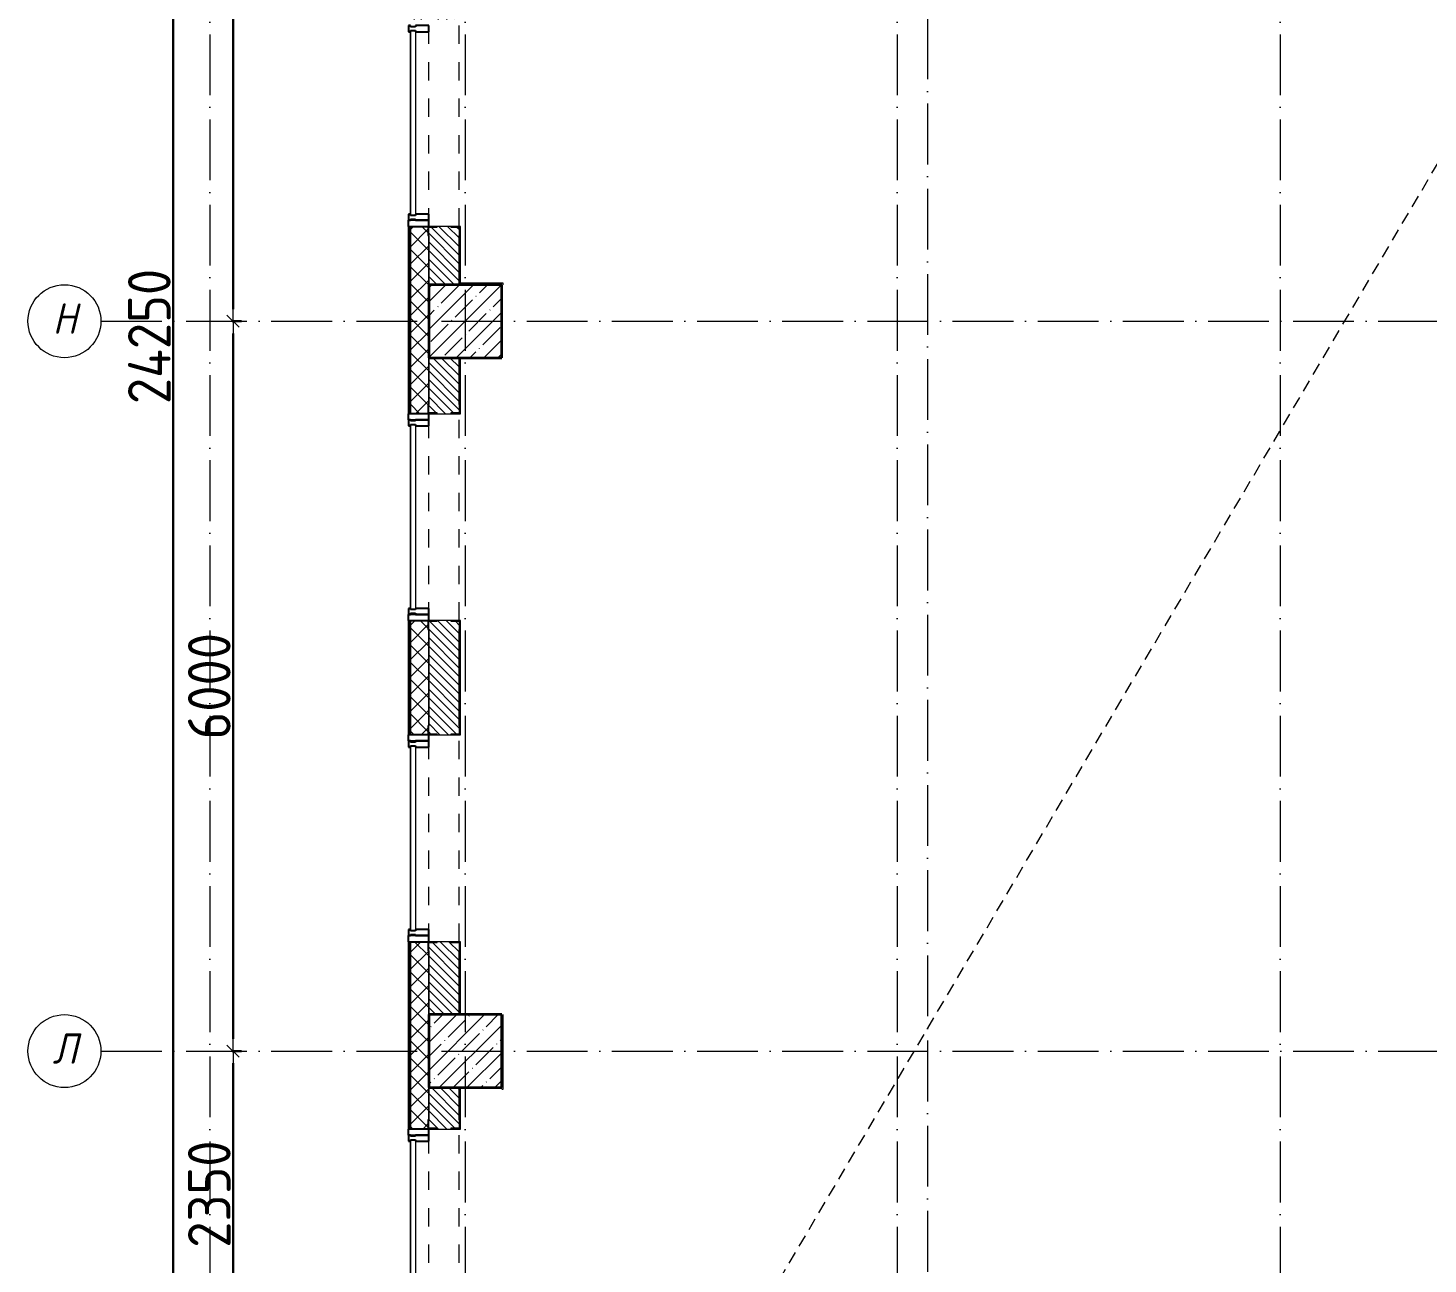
# Model space of a CAD drawing. Header units: millimetres. Extents: x -213536 to 1564669, y -45299 to 942238.
# Drawn here: x 636869 to 648379, y 443985 to 454145 of the extents above; entities that cross this region are included whole.
import ezdxf

# ---------------------------------------------------------------- set-up
doc = ezdxf.new("R2010")
doc.units = ezdxf.units.MM
for name, pattern in [('200_ШТРИХ_ш1п0_6_', [160, 100, -60]), ('50_200_ШТРИХ_1Т_ш5_п1_п1_', [700, 500, -100, 0, -100]), ('Штрих короткий', [300, 150, -150])]:
    doc.linetypes.add(name, pattern=pattern)
for name, color, linetype, lineweight in [('0-1', 7, 'Continuous', 5), ('0-2', 7, 'Continuous', 9), ('3) ЖБ 4м', 3, 'Continuous', 30), ('Импосты витража-1', 7, 'Continuous', 25), ('Линии-1', 7, '200_ШТРИХ_ш1п0_6_', 9), ('Несущие колонны', 7, 'Continuous', 9), ('Несущие колонны-1', 7, 'Continuous', 35), ('Обобщенные модели', 7, 'Continuous', 9), ('Общие ребра', 7, 'Continuous', 9), ('Оси', 7, 'Continuous', 9), ('Оси-1', 7, 'Continuous', 20), ('Оси-2', 7, '50_200_ШТРИХ_1Т_ш5_п1_п1_', 9), ('Остекление-1', 7, 'Continuous', 9), ('Перемычка-1', 7, 'Штрих короткий', 9), ('Размеры', 7, 'Continuous', 15), ('Стены-1', 7, 'Continuous', 13), ('Штриховка разреза-1', 7, 'Continuous', 9)]:
    doc.layers.add(name, color=color, linetype=linetype, lineweight=lineweight)
doc.layers.get('0-2').off()
doc.styles.add('ISOCPEUR_I_1', font='isocpeui.ttf', dxfattribs={"width": 0.85, "height": 2.5})
doc.styles.add('СПДС', font='isocpeur.ttf', dxfattribs={"width": 0.9})
doc.dimstyles.new('Размера А3', dxfattribs={"dimtxt": 200, "dimasz": 100, "dimexe": 70, "dimexo": 100, "dimgap": 20, "dimtad": 1, "dimdec": 0, "dimrnd": 10, "dimzin": 0, "dimdsep": 46, "dimtxsty": 'СПДС', "dimblk": 'ARROWHEAD_6', "dimcen": 1, "dimclrd": 256, "dimclre": 256, "dimclrt": 256, "dimazin": 0, "dimtfac": 1, "dimtdec": 0, "dimtmove": 2, "dimatfit": 3, "dimfxl": 1, "dimtolj": 1, "dimtzin": 0, "dimarcsym": 0})
pattern_1 = [(135, (0, 0), (-35.35534, -35.35534), [])]

# ---------------------------------------------------------------- blocks, each defined once
blk = doc.blocks.new('Ось сетки - Круг_Ø6_00__ISO-2_5_0_9K_-16731441-АИ2_03_План отделки стен 3-го этажа _Часть 2_')
at = {"layer": 'Оси-1'}
blk.add_circle((0, 0), 3, dxfattribs=at)
blk = doc.blocks.new('ARROWHEAD_6')
at = {"color": 0, "linetype": 'Continuous'}
for p, q in [((0, 0), (-1, 0)), ((-0.5, -0.5), (0.5, 0.5))]:
    blk.add_line(p, q, dxfattribs=at)
blk = doc.blocks.new('*D4789')
at = {"layer": 'Defpoints', "color": 0, "transparency": 16777216}
for p in [(502076, 445735), (502183, 445735), (502076, 443385)]:
    blk.add_point(p, dxfattribs=at)
at = {"layer": 'Размеры', "lineweight": -2, "transparency": 16777216}
for p, q in [((502176, 445735), (502253, 445735)), ((502183, 443485), (502183, 445635)), ((502176, 443385), (502253, 443385))]:
    blk.add_line(p, q, dxfattribs=at)
at = {"layer": 'Размеры', "lineweight": -2, "transparency": 16777216, "xscale": 100, "yscale": 100, "zscale": 100}
for p, rotation in [((502183, 445735), 90), ((502183, 443385), 270)]:
    blk.add_blockref('ARROWHEAD_6', p, dxfattribs=dict(at, rotation=rotation))
at = {"layer": 'Размеры', "transparency": 16777216, "insert": (501988, 444560), "char_height": 350, "width": 2.49, "attachment_point": 5, "rotation": 90, "style": 'СПДС'}
blk.add_mtext('\\A1;2350', dxfattribs=at)
blk = doc.blocks.new('*D4790')
at = {"layer": 'Defpoints', "color": 0, "transparency": 16777216}
for p in [(502076, 451735), (502183, 451735), (502076, 445735)]:
    blk.add_point(p, dxfattribs=at)
at = {"layer": 'Размеры', "lineweight": -2, "transparency": 16777216}
for p, q in [((502176, 451735), (502253, 451735)), ((502183, 445835), (502183, 451635)), ((502176, 445735), (502253, 445735))]:
    blk.add_line(p, q, dxfattribs=at)
at = {"layer": 'Размеры', "lineweight": -2, "transparency": 16777216, "xscale": 100, "yscale": 100, "zscale": 100}
for p, rotation in [((502183, 451735), 90), ((502183, 445735), 270)]:
    blk.add_blockref('ARROWHEAD_6', p, dxfattribs=dict(at, rotation=rotation))
at = {"layer": 'Размеры', "transparency": 16777216, "insert": (501988, 448735), "char_height": 350, "width": 2.49, "attachment_point": 5, "rotation": 90, "style": 'СПДС'}
blk.add_mtext('\\A1;6000', dxfattribs=at)
blk = doc.blocks.new('*D4791')
at = {"layer": 'Defpoints', "color": 0, "transparency": 16777216}
for p in [(502076, 457735), (502183, 457735), (502076, 451735)]:
    blk.add_point(p, dxfattribs=at)
at = {"layer": 'Размеры', "lineweight": -2, "transparency": 16777216}
for p, q in [((502176, 457735), (502253, 457735)), ((502183, 451835), (502183, 457635)), ((502176, 451735), (502253, 451735))]:
    blk.add_line(p, q, dxfattribs=at)
at = {"layer": 'Размеры', "lineweight": -2, "transparency": 16777216, "xscale": 100, "yscale": 100, "zscale": 100}
for p, rotation in [((502183, 457735), 90), ((502183, 451735), 270)]:
    blk.add_blockref('ARROWHEAD_6', p, dxfattribs=dict(at, rotation=rotation))
at = {"layer": 'Размеры', "transparency": 16777216, "insert": (501988, 454735), "char_height": 350, "width": 2.49, "attachment_point": 5, "rotation": 90, "style": 'СПДС'}
blk.add_mtext('\\A1;6000', dxfattribs=at)
blk = doc.blocks.new('*D4793')
at = {"layer": 'Defpoints', "color": 0, "transparency": 16777216}
for p in [(501584, 463735), (501690, 463735), (501584, 439485)]:
    blk.add_point(p, dxfattribs=at)
at = {"layer": 'Размеры', "lineweight": -2, "transparency": 16777216}
for p, q in [((501684, 463735), (501760, 463735)), ((501690, 439585), (501690, 463635)), ((501684, 439485), (501760, 439485))]:
    blk.add_line(p, q, dxfattribs=at)
at = {"layer": 'Размеры', "lineweight": -2, "transparency": 16777216, "xscale": 100, "yscale": 100, "zscale": 100}
for p, rotation in [((501690, 463735), 90), ((501690, 439485), 270)]:
    blk.add_blockref('ARROWHEAD_6', p, dxfattribs=dict(at, rotation=rotation))
at = {"layer": 'Размеры', "transparency": 16777216, "insert": (501495, 451610), "char_height": 350, "width": 3.19, "attachment_point": 5, "rotation": 90, "style": 'СПДС'}
blk.add_mtext('\\A1;24250', dxfattribs=at)
blk = doc.blocks.new('BSC_Колонна _Прямоугольная - 600х600-V10-АИ2_03_План отделки стен 3-го этажа _Часть 2_')
at = {"layer": 'Несущие колонны'}
h = blk.add_hatch(dxfattribs=at)
h.set_pattern_fill('FP_17', color=256, style=0, pattern_type=2)
h.set_pattern_definition([(45, (-73400, -26500), (-114.04925, 114.04925), []), (45, (-73285.95, -26500), (-114.04925, 114.04925), [201.613, -40.323, 3.353, -36.97])])
h.paths.add_polyline_path([(-300, -300), (300, -300), (300, 300), (-300, 300)], flags=0)
at = {"layer": 'Несущие колонны-1'}
for p, q in [((300, 300), (-300, 300)), ((-300, 300), (-300, -300)), ((300, -300), (300, 300)), ((-300, -300), (300, -300))]:
    blk.add_line(p, q, dxfattribs=at)
blk = doc.blocks.new('BSC_Колонна _Прямоугольная - 600х600-V11-АИ2_03_План отделки стен 3-го этажа _Часть 2_')
at = {"layer": 'Несущие колонны'}
h = blk.add_hatch(dxfattribs=at)
h.set_pattern_fill('FP_18', color=256, style=0, pattern_type=2)
h.set_pattern_definition([(45, (-73400, -20500), (-114.04925, 114.04925), []), (45, (-73285.95, -20500), (-114.04925, 114.04925), [201.613, -40.323, 3.353, -36.97])])
h.paths.add_polyline_path([(-300, -300), (300, -300), (300, 300), (-300, 300)], flags=0)
at = {"layer": 'Несущие колонны-1'}
for p, q in [((300, 300), (-300, 300)), ((-300, 300), (-300, -300)), ((300, -300), (300, 300)), ((-300, -300), (300, -300))]:
    blk.add_line(p, q, dxfattribs=at)
blk = doc.blocks.new('Прямоугольный импост - Откос СФТК_50х170 мм-26914080-АИ2_03_План отделки стен 3-го этажа _Часть 2_')
at = {"layer": 'Импосты витража-1'}
for p, q in [((-50, 20), (0, 20)), ((-50, -150), (-50, 20)), ((0, 20), (0, -144)), ((0, -150), (-50, -150))]:
    blk.add_line(p, q, dxfattribs=at)
blk = doc.blocks.new('PNS_Панель прямоугольная1 - Нр_Стекло - 40мм-26230716-АИ2_03_План отделки стен 3-го этажа _Часть 2_')
at = {"layer": 'Остекление-1'}
for p, q in [((-750, 40), (750, 40)), ((-760, 0), (760, 0)), ((750, 0), (-750, 0))]:
    blk.add_line(p, q, dxfattribs=at)
blk = doc.blocks.new('Прямоугольный импост - Импост структурный с накладкой - 150мм-26230898-АИ2_03_План отделки стен 3-го этажа _Часть 2_')
at = {"layer": 'Импосты витража-1'}
for p, q in [((-25, 0), (-25, 17)), ((-25, 17), (25, 17)), ((-15, 0), (-25, 0)), ((-15, -40), (-15, 0)), ((25, 0), (15, 0)), ((15, 0), (15, -40)), ((25, 17), (25, 0)), ((-25, -150), (-25, -40)), ((-25, -40), (-15, -40)), ((15, -40), (25, -40)), ((25, -40), (25, -150)), ((25, -150), (-25, -150))]:
    blk.add_line(p, q, dxfattribs=at)
blk = doc.blocks.new('Прямоугольный импост - Импост структурный с накладкой - 150мм-26226363-АИ2_03_План отделки стен 3-го этажа _Часть 2_')
at = {"layer": 'Импосты витража-1'}
for p, q in [((-25, 0), (-25, 17)), ((-25, 17), (25, 17)), ((-15, 0), (-25, 0)), ((-15, -40), (-15, 0)), ((25, 0), (15, 0)), ((15, 0), (15, -40)), ((25, 17), (25, 0)), ((-25, -150), (-25, -40)), ((-25, -40), (-15, -40)), ((15, -40), (25, -40)), ((25, -40), (25, -150)), ((25, -150), (-25, -150))]:
    blk.add_line(p, q, dxfattribs=at)
blk = doc.blocks.new('Прямоугольный импост - Откос СФТК_50х170 мм-26914085-АИ2_03_План отделки стен 3-го этажа _Часть 2_')
at = {"layer": 'Импосты витража-1'}
for p, q in [((0, 20), (-50, 20)), ((-50, 20), (-50, -150)), ((0, -144), (0, 20)), ((-50, -150), (0, -150))]:
    blk.add_line(p, q, dxfattribs=at)
blk = doc.blocks.new('Проем_Дверь_Прямоугольный - 1700х3380h_витражные проемы-27175773-АИ2_03_План отделки стен 3-го этажа _Часть 2_')
at = {"layer": 'Перемычка-1'}
for p, q in [((850, 125), (-850, 125)), ((850, -125), (-850, -125))]:
    blk.add_line(p, q, dxfattribs=at)
blk = doc.blocks.new('Фахверк_СКБ_Уголок - 250_3380-27498580-АИ2_03_План отделки стен 3-го этажа _Часть 2_')
at = {"layer": 'Обобщенные модели'}
for p, q in [((200, 181), (125, 181)), ((125, 181), (125, 106)), ((131, 106), (131, 175)), ((131, 175), (200, 175)), ((200, 175), (200, 181)), ((125, 106), (131, 106)), ((131, -6), (125, -6)), ((125, -6), (125, -81)), ((125, -81), (200, -81)), ((131, -75), (131, -6)), ((200, -75), (131, -75)), ((200, -81), (200, -75))]:
    blk.add_line(p, q, dxfattribs=at)
blk = doc.blocks.new('0125-Р-ОО-Ш2-АР-о_23_10_2024_rvt-1-АИ2_03_План отделки стен 3-го этажа _Часть 2_')
at = {"layer": 'Штриховка разреза-1'}
h = blk.add_hatch(dxfattribs=at)
h.set_pattern_fill('FP_81', color=256, style=0, pattern_type=2)
h.set_pattern_definition([(45, (0, 0), (-70.71068, 70.71068), []), (135, (0, 0), (-70.71068, -70.71068), [])])
h.paths.add_polyline_path([(73100, 14150), (73100, 15445), (73094, 15445), (73094, 15520), (72950, 15520), (72950, 14150)], flags=0)
h.paths.add_polyline_path([(73094, 17220), (73094, 17295), (73100, 17295), (73100, 18085), (73094, 18085), (73094, 18160), (72950, 18160), (72950, 17220)], flags=0)
h.paths.add_polyline_path([(73094, 19860), (73094, 19935), (73100, 19935), (73100, 21325), (73094, 21325), (73094, 21400), (72950, 21400), (72950, 19860)], flags=0)
h.paths.add_polyline_path([(73094, 23100), (73094, 23175), (73100, 23175), (73100, 23965), (73094, 23965), (73094, 24040), (72950, 24040), (72950, 23100)], flags=0)
h.paths.add_polyline_path([(72950, 25740), (73094, 25740), (73094, 25815), (73100, 25815), (73100, 27205), (73094, 27205), (73094, 27280), (72950, 27280), (72950, 26200)], flags=0)
h.paths.add_polyline_path([(73094, 28980), (73094, 29055), (73100, 29055), (73100, 29845), (73094, 29845), (73094, 29920), (72950, 29920), (72950, 28980)], flags=0)
h.paths.add_polyline_path([(73094, 31620), (73094, 31695), (73100, 31695), (73100, 33085), (73094, 33085), (73094, 33160), (72950, 33160), (72950, 31620)], flags=0)
h.paths.add_polyline_path([(73094, 34860), (73094, 34935), (73100, 34935), (73100, 35725), (73094, 35725), (73094, 35800), (72950, 35800), (72950, 34860)], flags=0)
h.paths.add_polyline_path([(73094, 37500), (73094, 37575), (73100, 37575), (73100, 38965), (73094, 38965), (73094, 39040), (72950, 39040), (72950, 37500)], flags=0)
h.paths.add_polyline_path([(72950, 40740), (73094, 40740), (73094, 40815), (73100, 40815), (73100, 41605), (73094, 41605), (73094, 41680), (72950, 41680), (72950, 40815)], flags=0)
h.paths.add_polyline_path([(72950, 43380), (73094, 43380), (73094, 43455), (73100, 43455), (73100, 44750), (72950, 44750), (72950, 43911)], flags=0)
h = blk.add_hatch(dxfattribs=at)
h.set_pattern_fill('FP_1', color=256, style=0, pattern_type=2)
h.set_pattern_definition(pattern_1)
h.paths.add_polyline_path([(73297, 26800), (73350, 26800), (73350, 27274), (73281, 27274), (73281, 27280), (73169, 27280), (73169, 27274), (73100, 27274), (73100, 26800)], flags=0)
h.paths.add_polyline_path([(73281, 28980), (73281, 28986), (73350, 28986), (73350, 29914), (73281, 29914), (73281, 29920), (73169, 29920), (73169, 29914), (73100, 29914), (73100, 28986), (73169, 28986), (73169, 28980)], flags=0)
h.paths.add_polyline_path([(73281, 31620), (73281, 31626), (73350, 31626), (73350, 32200), (73100, 32200), (73100, 31626), (73169, 31626), (73169, 31620)], flags=0)
h = blk.add_hatch(dxfattribs=at)
h.set_pattern_fill('FP_1', color=256, style=0, pattern_type=2)
h.set_pattern_definition(pattern_1)
h.paths.add_polyline_path([(73350, 20800), (73350, 21394), (73281, 21394), (73281, 21400), (73169, 21400), (73169, 21394), (73100, 21394), (73100, 20800)], flags=0)
h.paths.add_polyline_path([(73281, 23100), (73281, 23106), (73350, 23106), (73350, 24034), (73281, 24034), (73281, 24040), (73169, 24040), (73169, 24034), (73100, 24034), (73100, 23106), (73169, 23106), (73169, 23100)], flags=0)
h.paths.add_polyline_path([(73281, 25740), (73281, 25746), (73350, 25746), (73350, 26200), (73100, 26200), (73100, 25746), (73169, 25746), (73169, 25740)], flags=0)
h = blk.add_hatch(dxfattribs=at)
h.set_pattern_fill('FP_1', color=256, style=0, pattern_type=2)
h.set_pattern_definition(pattern_1)
h.paths.add_polyline_path([(73100, 14750), (73350, 14750), (73350, 15514), (73281, 15514), (73281, 15520), (73169, 15520), (73169, 15514), (73100, 15514), (73100, 15445)], flags=0)
h.paths.add_polyline_path([(73169, 17220), (73281, 17220), (73281, 17226), (73350, 17226), (73350, 18154), (73281, 18154), (73281, 18160), (73169, 18160), (73169, 18154), (73100, 18154), (73100, 17226), (73169, 17226)], flags=0)
h.paths.add_polyline_path([(73169, 19860), (73281, 19860), (73281, 19866), (73350, 19866), (73350, 20200), (73100, 20200), (73100, 19866), (73169, 19866)], flags=0)
at = {"layer": 'Линии-1'}
blk.add_line((73707, 14762), (91093, 44238), dxfattribs=at)
at = {"layer": 'Общие ребра'}
for p, q in [((72938, 27280), (72938, 25740)), ((72943, 27280), (72943, 25740)), ((73100, 26800), (73100, 27205)), ((73100, 27205), (73100, 26800)), ((73100, 25815), (73100, 26200)), ((73100, 26200), (73100, 25815)), ((72938, 24040), (72938, 23100)), ((72943, 24040), (72943, 23100)), ((73100, 23175), (73100, 23965)), ((73100, 23965), (73100, 23175)), ((72938, 21400), (72938, 19860)), ((72943, 21400), (72943, 19860)), ((73100, 20800), (73100, 21325)), ((73100, 21325), (73100, 20800)), ((73100, 19935), (73100, 20200)), ((73100, 20200), (73100, 19935))]:
    blk.add_line(p, q, dxfattribs=at)
at = {"layer": 'Стены-1'}
for p, q in [((72950, 27280), (72930, 27280)), ((72930, 27280), (72930, 25740)), ((72950, 27280), (72950, 25740)), ((73094, 27280), (72950, 27280)), ((72950, 25740), (72950, 27280)), ((73281, 27280), (73169, 27280)), ((73350, 26800), (73350, 27205)), ((73350, 25815), (73350, 26200)), ((72930, 25740), (72950, 25740)), ((72950, 25740), (73094, 25740)), ((73169, 25740), (73281, 25740)), ((72950, 24040), (72930, 24040)), ((72930, 24040), (72930, 23100)), ((72950, 24040), (72950, 23100)), ((73094, 24040), (72950, 24040)), ((72950, 23100), (72950, 24040)), ((73281, 24040), (73169, 24040)), ((73350, 23175), (73350, 23965)), ((72930, 23100), (72950, 23100)), ((72950, 23100), (73094, 23100)), ((73169, 23100), (73281, 23100)), ((72950, 21400), (72930, 21400)), ((72930, 21400), (72930, 19860)), ((72950, 21400), (72950, 19860)), ((73094, 21400), (72950, 21400)), ((72950, 19860), (72950, 21400)), ((73281, 21400), (73169, 21400)), ((73350, 20800), (73350, 21325)), ((73350, 19935), (73350, 20200)), ((72930, 19860), (72950, 19860)), ((72950, 19860), (73094, 19860)), ((73169, 19860), (73281, 19860))]:
    blk.add_line(p, q, dxfattribs=at)
at = {"layer": '0-2', "extrusion": (0, 0, -1), "rotation": 270}
for name, p in [('Прямоугольный импост - Импост структурный с накладкой - 150мм-26230898-АИ2_03_План отделки стен 3-го этажа _Часть 2_', (-72950, 28905)), ('Прямоугольный импост - Откос СФТК_50х170 мм-26914080-АИ2_03_План отделки стен 3-го этажа _Часть 2_', (-72950, 27280)), ('Прямоугольный импост - Импост структурный с накладкой - 150мм-26226363-АИ2_03_План отделки стен 3-го этажа _Часть 2_', (-72950, 27355)), ('Прямоугольный импост - Импост структурный с накладкой - 150мм-26230898-АИ2_03_План отделки стен 3-го этажа _Часть 2_', (-72950, 25665)), ('Прямоугольный импост - Откос СФТК_50х170 мм-26914080-АИ2_03_План отделки стен 3-го этажа _Часть 2_', (-72950, 24040)), ('Прямоугольный импост - Импост структурный с накладкой - 150мм-26226363-АИ2_03_План отделки стен 3-го этажа _Часть 2_', (-72950, 24115)), ('Прямоугольный импост - Импост структурный с накладкой - 150мм-26230898-АИ2_03_План отделки стен 3-го этажа _Часть 2_', (-72950, 23025)), ('Прямоугольный импост - Откос СФТК_50х170 мм-26914080-АИ2_03_План отделки стен 3-го этажа _Часть 2_', (-72950, 21400)), ('Прямоугольный импост - Импост структурный с накладкой - 150мм-26226363-АИ2_03_План отделки стен 3-го этажа _Часть 2_', (-72950, 21475)), ('Прямоугольный импост - Импост структурный с накладкой - 150мм-26230898-АИ2_03_План отделки стен 3-го этажа _Часть 2_', (-72950, 19785))]:
    blk.add_blockref(name, p, dxfattribs=at)
at = {"layer": '0-2'}
for name, p, rotation in [('PNS_Панель прямоугольная1 - Нр_Стекло - 40мм-26230716-АИ2_03_План отделки стен 3-го этажа _Часть 2_', (72950, 28130), 270), ('Проем_Дверь_Прямоугольный - 1700х3380h_витражные проемы-27175773-АИ2_03_План отделки стен 3-го этажа _Часть 2_', (73225, 28130), 269.9999999999999), ('Фахверк_СКБ_Уголок - 250_3380-27498580-АИ2_03_План отделки стен 3-го этажа _Часть 2_', (73175, 27405), 269.9999999999999), ('Фахверк_СКБ_Уголок - 250_3380-27498580-АИ2_03_План отделки стен 3-го этажа _Часть 2_', (73275, 25615), 89.99999999999991), ('Прямоугольный импост - Откос СФТК_50х170 мм-26914085-АИ2_03_План отделки стен 3-го этажа _Часть 2_', (72950, 25740), 90), ('Проем_Дверь_Прямоугольный - 1700х3380h_витражные проемы-27175773-АИ2_03_План отделки стен 3-го этажа _Часть 2_', (73225, 24890), 269.9999999999999), ('PNS_Панель прямоугольная1 - Нр_Стекло - 40мм-26230716-АИ2_03_План отделки стен 3-го этажа _Часть 2_', (72950, 24890), 270), ('Фахверк_СКБ_Уголок - 250_3380-27498580-АИ2_03_План отделки стен 3-го этажа _Часть 2_', (73175, 24165), 269.9999999999999), ('Фахверк_СКБ_Уголок - 250_3380-27498580-АИ2_03_План отделки стен 3-го этажа _Часть 2_', (73275, 22975), 89.99999999999991), ('Прямоугольный импост - Откос СФТК_50х170 мм-26914085-АИ2_03_План отделки стен 3-го этажа _Часть 2_', (72950, 23100), 90), ('Проем_Дверь_Прямоугольный - 1700х3380h_витражные проемы-27175773-АИ2_03_План отделки стен 3-го этажа _Часть 2_', (73225, 22250), 269.9999999999999), ('PNS_Панель прямоугольная1 - Нр_Стекло - 40мм-26230716-АИ2_03_План отделки стен 3-го этажа _Часть 2_', (72950, 22250), 270), ('Фахверк_СКБ_Уголок - 250_3380-27498580-АИ2_03_План отделки стен 3-го этажа _Часть 2_', (73175, 21525), 269.9999999999999), ('Фахверк_СКБ_Уголок - 250_3380-27498580-АИ2_03_План отделки стен 3-го этажа _Часть 2_', (73275, 19735), 89.99999999999991), ('Прямоугольный импост - Откос СФТК_50х170 мм-26914085-АИ2_03_План отделки стен 3-го этажа _Часть 2_', (72950, 19860), 90), ('Проем_Дверь_Прямоугольный - 1700х3380h_витражные проемы-27175773-АИ2_03_План отделки стен 3-го этажа _Часть 2_', (73225, 19010), 269.9999999999999), ('PNS_Панель прямоугольная1 - Нр_Стекло - 40мм-26230716-АИ2_03_План отделки стен 3-го этажа _Часть 2_', (72950, 19010), 270)]:
    blk.add_blockref(name, p, dxfattribs=dict(at, rotation=rotation))
for name, p in [('BSC_Колонна _Прямоугольная - 600х600-V10-АИ2_03_План отделки стен 3-го этажа _Часть 2_', (73400, 26500)), ('BSC_Колонна _Прямоугольная - 600х600-V11-АИ2_03_План отделки стен 3-го этажа _Часть 2_', (73400, 20500))]:
    blk.add_blockref(name, p, dxfattribs=at)
blk = doc.blocks.new('3этНиз')
at = {"layer": 'Стены-1'}
for p, q in [((504054, 452515), (504048, 452515)), ((504054, 452047), (504054, 452515)), ((504042, 452440), (504042, 452035)), ((504404, 452047), (504054, 452047)), ((504404, 452035), (504404, 452047)), ((504042, 451435), (504042, 451050)), ((504054, 450975), (504054, 451423)), ((504048, 450975), (504054, 450975)), ((504054, 449275), (504048, 449275)), ((504054, 448335), (504054, 449275)), ((504042, 449200), (504042, 448410)), ((504048, 448335), (504054, 448335)), ((504054, 446635), (504048, 446635)), ((504054, 446047), (504054, 446635)), ((504042, 446560), (504042, 446035)), ((504404, 445423), (504404, 446035)), ((504042, 445435), (504042, 445170)), ((504054, 445095), (504054, 445435)), ((504392, 445423), (504404, 445423)), ((504048, 445095), (504054, 445095))]:
    blk.add_line(p, q, dxfattribs=at)
at = {"layer": '0-1'}
blk.add_blockref('0125-Р-ОО-Ш2-АР-о_23_10_2024_rvt-1-АИ2_03_План отделки стен 3-го этажа _Часть 2_', (430692, 425235), dxfattribs=at)
blk = doc.blocks.new('Ось 3 этаж')
at = {"layer": 'Оси-2'}
for p, q in [((501992.1, 477896.8), (501992.1, 424284.8)), ((504092.1, 477896.8), (504092.1, 424284.8)), ((507642.1, 477896.8), (507642.1, 439485.4)), ((510792.1, 477896.8), (510792.1, 436435.4)), ((507892.1, 476626.8), (507892.1, 439485.4)), ((501097.4, 451735.4), (522142.1, 451735.4)), ((501097.4, 445735.4), (522142.1, 445735.4))]:
    blk.add_line(p, q, dxfattribs=at)
at = {"layer": 'Оси-1', "xscale": 99.99999999999993, "yscale": 99.99999999999993, "zscale": 99.99999999999993, "rotation": 269.9999999999995}
for p in [(500797.4, 451735.4), (500797.4, 445735.4)]:
    blk.add_blockref('Ось сетки - Круг_Ø6_00__ISO-2_5_0_9K_-16731441-АИ2_03_План отделки стен 3-го этажа _Часть 2_', p, dxfattribs=at)
at = {"layer": 'Оси', "char_height": 250, "width": 223.671, "attachment_point": 1, "style": 'ISOCPEUR_I_1'}
for s, insert in [('\\fISOCPEUR|b0|i1|c204|p34|;\\W.9;Н', (500699.5, 451882.1)), ('\\fISOCPEUR|b0|i1|c204|p34|;\\W.9;Л', (500699.5, 445882.1))]:
    blk.add_mtext(s, dxfattribs=dict(at, insert=insert))
at = {"layer": 'Размеры'}
for base, p1, p2, picture, middle in [((501689.8, 463735.4), (501583.7, 439485.4), (501583.7, 463735.4), '*D4793', (501494.8, 451610.4)), ((502182.6, 457735.4), (502076.5, 451735.4), (502076.5, 457735.4), '*D4791', (501987.6, 454735.4)), ((502182.6, 451735.4), (502076.5, 445735.4), (502076.5, 451735.4), '*D4790', (501987.6, 448735.4)), ((502182.6, 445735.4), (502076.5, 443385.4), (502076.5, 445735.4), '*D4789', (501987.6, 444560.4))]:
    dim = blk.add_linear_dim(base=base, p1=p1, p2=p2, angle=90, dimstyle='Размера А3', override={"dimtxt": 350}, dxfattribs=at)
    dim.commit()
    dim.dimension.update_dxf_attribs({"geometry": picture, "text_midpoint": middle})

msp = doc.modelspace()

# ---------------------------------------------------------------- block references
at = {"color": 5, "lineweight": 30}
msp.add_blockref('Ось 3 этаж', (136371.8, 0), dxfattribs=at)
at = {"layer": '3) ЖБ 4м'}
msp.add_blockref('3этНиз', (136371.8, 0), dxfattribs=at)

doc.saveas('drawing.dxf')
